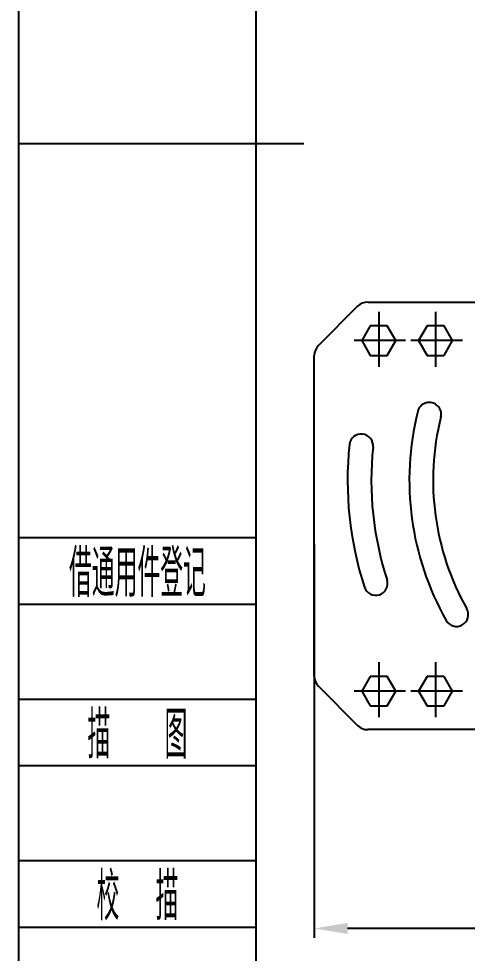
# Model space of a CAD drawing. Header units: millimetres. Extents: x 87 to 927, y 46 to 640.
# Drawn here: x 86.9 to 181.3, y 172.5 to 369.2 of the extents above; entities that cross this region are included whole.
import ezdxf
from ezdxf.enums import TextEntityAlignment as Align

# ---------------------------------------------------------------- set-up
doc = ezdxf.new("R2010")
doc.units = ezdxf.units.MM
doc.header["$PDSIZE"] = -1
doc.linetypes.add('CENTER2', pattern=[28.575, 19.05, -3.175, 3.175, -3.175])
for name, color, linetype in [('1轮廓实线层', 7, 'Continuous'), ('2细线层', 4, 'Continuous'), ('3中心线层', 1, 'CENTER2'), ('6文字层', 3, 'Continuous'), ('7标注层', 4, 'Continuous'), ('图框层', 7, 'Continuous')]:
    doc.layers.add(name, color=color, linetype=linetype)
doc.styles.add('PC_TEXTSTYLE', font='ISOCP.SHX', dxfattribs={"width": 0.707, "bigfont": 'GBCBIG.SHX'})
doc.dimstyles.new('GB_LINEAR', dxfattribs={"dimtxt": 3.5, "dimasz": 3.5, "dimexe": 1, "dimexo": 0, "dimgap": 1.5, "dimtad": 1, "dimdsep": 46, "dimtxsty": 'PC_TEXTSTYLE', "dimcen": 0, "dimclrd": 256, "dimclrt": 3, "dimadec": 0, "dimazin": 2, "dimtp": 0.1, "dimtm": 0.1, "dimtfac": 0.71, "dimtdec": 3, "dimtmove": 0, "dimatfit": 3, "dimfxl": 1, "dimtfill": 1, "dimarcsym": 0})

# ---------------------------------------------------------------- blocks, each defined once
blk = doc.blocks.new('ZwmFrameMain_附加栏')
at = {"layer": '2细线层'}
for p, q in [((-25, 102), (0, 102)), ((-25, 95), (0, 95)), ((-25, 85), (0, 85)), ((-25, 78), (0, 78)), ((-25, 68), (0, 68)), ((-25, 61), (0, 61))]:
    blk.add_line(p, q, dxfattribs=at)
at = {"layer": '6文字层', "color": 3, "style": 'PC_TEXTSTYLE'}
for s, width, p in [('借通用件登记', 0.667, (-12.5, 98.5)), ('描   图', 0.6667, (-12.5, 81.5)), ('校  描', 0.667, (-12.5, 64.5))]:
    blk.add_text(s, height=5, dxfattribs=dict(at, width=width)).set_placement(p, align=Align.MIDDLE)
at = {"layer": '6文字层', "style": 'PC_TEXTSTYLE'}
for tag, width, p, p2 in [('借通用件登记', 0.671328, (-23.445, 86.356), (-1.254, 86.356)), ('描图', 2.120922, (-23.445, 69.36), (-1.254, 69.36)), ('校图', 2.149976, (-23.749, 52.06), (-1.254, 52.06)), ('旧底图总号', 0.761452, (-22.837, 35.67), (-1.862, 35.67)), ('签字', 2.026939, (-23.141, 18.37), (-1.558, 18.37)), ('日期', 1.89999, (-22.837, 1.374), (-2.166, 1.374))]:
    blk.add_attdef(tag, text='', height=5, dxfattribs=dict(at, width=width)).set_placement(p, p2, align=Align.FIT)
blk = doc.blocks.new('ZwmFrameMain_A3^_^无分区图框^_^landscape')
at = {"layer": '1轮廓实线层'}
for p, q in [((0, 0), (0, 287)), ((-25, 143.5), (5, 143.5))]:
    blk.add_line(p, q, dxfattribs=at)
at = {"layer": '2细线层'}
blk.add_line((-25, -5), (-25, 292), dxfattribs=at)
blk = doc.blocks.new('*D18')
at = {"layer": '7标注层', "color": 0, "lineweight": -2}
for p, q in [((309.11, 264.56), (309.11, 175.7)), ((149.11, 258.71), (149.11, 175.7))]:
    blk.add_line(p, q, dxfattribs=at)
at = {"layer": '7标注层', "lineweight": -2}
blk.add_line((302.11, 177.7), (156.11, 177.7), dxfattribs=at)
at = {"layer": '7标注层'}
for points in [[(156.11, 178.87), (156.11, 176.54), (149.11, 177.7)], [(302.11, 176.54), (302.11, 178.87), (309.11, 177.7)]]:
    blk.add_solid(points, dxfattribs=at)
at = {"layer": 'Defpoints', "color": 0}
for p in [(309.11, 264.56), (149.11, 258.71), (149.11, 177.7)]:
    blk.add_point(p, dxfattribs=at)
at = {"layer": '7标注层', "color": 3, "insert": (229.11, 183.86), "char_height": 7, "attachment_point": 5, "style": 'PC_TEXTSTYLE', "bg_fill": 3, "box_fill_scale": 1.1, "bg_fill_color": 257, "bg_fill_transparency": 0}
blk.add_mtext('160', dxfattribs=at)

msp = doc.modelspace()

# ---------------------------------------------------------------- linework, layer by layer
at = {"color": 7, "linetype": 'Continuous', "lineweight": 25}
for p, q in [((160.357, 309.562), (219.057, 309.562)), ((158.236, 308.683), (149.993, 300.441)), ((160.904, 304.562), (159.115, 301.462)), ((164.484, 304.562), (160.904, 304.562)), ((166.274, 301.462), (164.484, 304.562)), ((172.864, 304.562), (171.074, 301.462)), ((176.443, 304.562), (172.864, 304.562)), ((178.233, 301.462), (176.443, 304.562)), ((159.115, 301.462), (160.904, 298.362)), ((164.484, 298.362), (166.274, 301.462)), ((171.074, 301.462), (172.864, 298.362)), ((176.443, 298.362), (178.233, 301.462)), ((149.115, 230.804), (149.115, 298.319)), ((160.904, 298.362), (164.484, 298.362)), ((172.864, 298.362), (176.443, 298.362)), ((160.904, 230.762), (159.115, 227.662)), ((164.484, 230.762), (160.904, 230.762)), ((166.274, 227.662), (164.484, 230.762)), ((172.864, 230.762), (171.074, 227.662)), ((176.443, 230.762), (172.864, 230.762)), ((178.233, 227.662), (176.443, 230.762)), ((149.993, 228.683), (158.236, 220.441)), ((159.115, 227.662), (160.904, 224.562)), ((164.484, 224.562), (166.274, 227.662)), ((171.074, 227.662), (172.864, 224.562)), ((176.443, 224.562), (178.233, 227.662)), ((160.904, 224.562), (164.484, 224.562)), ((172.864, 224.562), (176.443, 224.562)), ((215.915, 219.562), (160.357, 219.562))]:
    msp.add_line(p, q, dxfattribs=at)
for centre, radius, start, end in [((160.357, 306.562), 3, 90, 135), ((152.115, 298.319), 3, 135, 180), ((173.319, 285.958), 2.5, 346.01507, 166.01507), ((229.115, 272.062), 60, 166.01507, 209.45019), ((229.115, 272.062), 55, 166.01507, 209.45019), ((158.988, 279.305), 2.5, 354.10304, 174.10304), ((229.115, 272.062), 73, 174.10304, 197.95194), ((229.115, 272.062), 68, 174.10304, 197.95194), ((162.047, 250.332), 2.5, 197.95194, 17.95194), ((179.045, 243.791), 2.5, 209.45019, 29.45019), ((152.115, 230.804), 3, 180, 225), ((160.357, 222.562), 3, 225, 270)]:
    msp.add_arc(centre, radius, start, end, dxfattribs=at)
at = {"layer": '3中心线层'}
for p, q in [((162.694, 307.533), (162.694, 295.953)), ((174.653, 307.533), (174.653, 295.953)), ((168.327, 301.462), (157.508, 301.462)), ((180.286, 301.462), (169.467, 301.462)), ((162.694, 233.733), (162.694, 222.153)), ((174.653, 233.733), (174.653, 222.153)), ((168.327, 227.662), (157.508, 227.662)), ((180.286, 227.662), (169.467, 227.662))]:
    msp.add_line(p, q, dxfattribs=at)

# ---------------------------------------------------------------- block references
at = {"layer": '图框层', "xscale": 2, "yscale": 2, "zscale": 2}
for name in ['ZwmFrameMain_A3^_^无分区图框^_^landscape', 'ZwmFrameMain_附加栏']:
    msp.add_blockref(name, (136.883, 55.982), dxfattribs=at)

# ---------------------------------------------------------------- next in the draw order: dimensions: what is measured, and where the dimension line sits
at = {"layer": '7标注层'}
dim = msp.add_linear_dim(base=(149.115, 177.703), p1=(309.115, 264.562), p2=(149.115, 258.707), dimstyle='GB_LINEAR', override={"dimscale": 2, "dimgap": 1.5, "dimtad": 1, "dimjust": 0, "dimdec": 2, "dimlfac": 1, "dimse1": 0, "dimse2": 0, "dimsd1": 0, "dimsd2": 0, "dimclrd": 256, "dimclre": 0, "dimtofl": 1, "dimtvp": 0.1}, dxfattribs=at)
dim.commit()
dim.dimension.update_dxf_attribs({"geometry": '*D18', "text_midpoint": (229.115, 183.856)})

doc.saveas('drawing.dxf')
